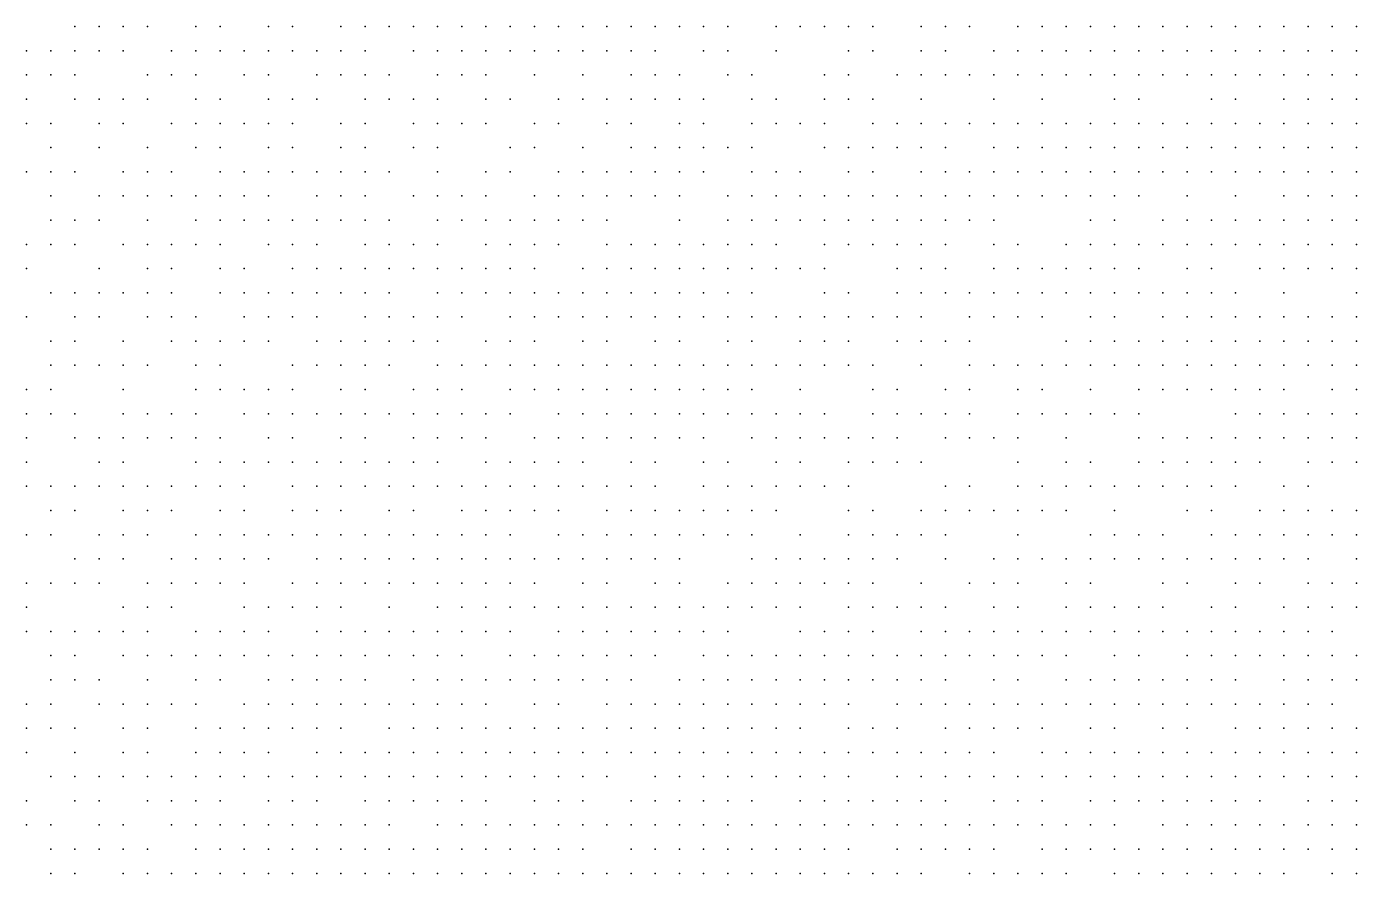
# Model space of a CAD drawing. Extents: x 429 to 793, y 817 to 1241.
# Drawn here: x 479.74 to 519.89, y 1055.32 to 1080.87 of the extents above; entities that cross this region are included whole.
import ezdxf

# ---------------------------------------------------------------- set-up
doc = ezdxf.new("R2010")
doc.units = 0

msp = doc.modelspace()

# ---------------------------------------------------------------- linework, layer by layer
for p in [(481.2, 1080.87, 170.36), (481.93, 1080.87, 171.103), (482.66, 1080.87, 171.812), (483.39, 1080.87, 172.52), (484.85, 1080.87, 173.733), (485.58, 1080.87, 174.34), (487.04, 1080.87, 175.588), (487.77, 1080.87, 176.095), (489.23, 1080.87, 177.227), (489.96, 1080.87, 177.57), (490.69, 1080.87, 178.22), (491.42, 1080.87, 178.66), (492.15, 1080.87, 179.54), (492.88, 1080.87, 179.98), (493.61, 1080.87, 180.42), (494.34, 1080.87, 180.853), (495.07, 1080.87, 181.43), (495.8, 1080.87, 182.153), (496.53, 1080.87, 182.757), (497.26, 1080.87, 183.19), (497.99, 1080.87, 183.613), (498.72, 1080.87, 183.98), (499.45, 1080.87, 184.69), (500.18, 1080.87, 185.303), (500.91, 1080.87, 185.73), (502.37, 1080.87, 187), (503.1, 1080.87, 187.635), (503.83, 1080.87, 188.28), (504.56, 1080.87, 188.9), (505.29, 1080.87, 189.515), (506.75, 1080.87, 190.13), (507.48, 1080.87, 191.227), (508.21, 1080.87, 191.573), (509.67, 1080.87, 192.88), (510.4, 1080.87, 193.31), (511.13, 1080.87, 194.137), (511.86, 1080.87, 194.605), (512.59, 1080.87, 195.265), (513.32, 1080.87, 195.92), (514.05, 1080.87, 196.783), (514.78, 1080.87, 197.713), (515.51, 1080.87, 197.99), (516.24, 1080.87, 199.152), (516.97, 1080.87, 199.58), (517.7, 1080.87, 200.547), (518.43, 1080.87, 201.133), (519.16, 1080.87, 202.235), (519.89, 1080.87, 202.885), (479.74, 1080.14, 168.403), (480.47, 1080.14, 169.463), (481.2, 1080.14, 170.11), (481.93, 1080.14, 170.77), (482.66, 1080.14, 171.597), (484.12, 1080.14, 172.652), (484.85, 1080.14, 173.528), (485.58, 1080.14, 174.155), (486.31, 1080.14, 174.73), (487.04, 1080.14, 175.353), (487.77, 1080.14, 176.148), (488.5, 1080.14, 176.36), (489.23, 1080.14, 177.36), (489.96, 1080.14, 177.807), (491.42, 1080.14, 178.9), (492.15, 1080.14, 179.41), (492.88, 1080.14, 179.72), (493.61, 1080.14, 180.647), (494.34, 1080.14, 181.098), (495.07, 1080.14, 181.545), (495.8, 1080.14, 182.05), (496.53, 1080.14, 182.587), (497.26, 1080.14, 183.26), (497.99, 1080.14, 183.867), (498.72, 1080.14, 184.29), (500.18, 1080.14, 185.57), (500.91, 1080.14, 185.997), (502.37, 1080.14, 187.28), (504.56, 1080.14, 188.76), (505.29, 1080.14, 189.38), (506.75, 1080.14, 190.63), (507.48, 1080.14, 191.06), (508.94, 1080.14, 192.35), (509.67, 1080.14, 192.78), (510.4, 1080.14, 193.21), (511.13, 1080.14, 193.855), (511.86, 1080.14, 194.883), (512.59, 1080.14, 195.155), (513.32, 1080.14, 195.81), (514.05, 1080.14, 196.485), (514.78, 1080.14, 197.16), (515.51, 1080.14, 197.845), (516.24, 1080.14, 199.007), (516.97, 1080.14, 199.483), (517.7, 1080.14, 200.44), (518.43, 1080.14, 201.4), (519.16, 1080.14, 202.075), (519.89, 1080.14, 202.75), (479.74, 1079.41, 168.815), (480.47, 1079.41, 169.227), (481.2, 1079.41, 170.488), (483.39, 1079.41, 172.09), (484.12, 1079.41, 172.717), (484.85, 1079.41, 173.343), (486.31, 1079.41, 174.668), (487.04, 1079.41, 175.685), (488.5, 1079.41, 176.687), (489.23, 1079.41, 177.19), (489.96, 1079.41, 177.703), (490.69, 1079.41, 178.253), (492.15, 1079.41, 179.587), (492.88, 1079.41, 180.03), (493.61, 1079.41, 180.477), (495.07, 1079.41, 181.37), (496.53, 1079.41, 182.38), (497.99, 1079.41, 183.715), (498.72, 1079.41, 184.145), (499.45, 1079.41, 184.957), (500.91, 1079.41, 186.07), (501.64, 1079.41, 186.72), (503.83, 1079.41, 188.02), (504.56, 1079.41, 188.887), (506.02, 1079.41, 190.172), (506.75, 1079.41, 190.505), (507.48, 1079.41, 191.372), (508.21, 1079.41, 191.815), (508.94, 1079.41, 192.29), (509.67, 1079.41, 193.12), (510.4, 1079.41, 193.765), (511.13, 1079.41, 194.405), (511.86, 1079.41, 195.04), (512.59, 1079.41, 195.695), (513.32, 1079.41, 196.37), (514.05, 1079.41, 197.035), (514.78, 1079.41, 197.523), (515.51, 1079.41, 198.39), (516.24, 1079.41, 199.105), (516.97, 1079.41, 199.81), (517.7, 1079.41, 200.333), (518.43, 1079.41, 200.867), (519.16, 1079.41, 201.797), (519.89, 1079.41, 202.193), (479.74, 1078.68, 168.565), (481.2, 1078.68, 170.317), (481.93, 1078.68, 170.655), (482.66, 1078.68, 171.88), (483.39, 1078.68, 172.603), (484.85, 1078.68, 173.8), (485.58, 1078.68, 174.483), (487.04, 1078.68, 175.51), (487.77, 1078.68, 176.013), (488.5, 1078.68, 176.517), (489.96, 1078.68, 177.647), (490.69, 1078.68, 178.545), (491.42, 1078.68, 178.8), (492.15, 1078.68, 179.438), (493.61, 1078.68, 180.39), (494.34, 1078.68, 181.24), (495.8, 1078.68, 182.263), (496.53, 1078.68, 182.71), (497.26, 1078.68, 183.14), (497.99, 1078.68, 184), (498.72, 1078.68, 184.43), (499.45, 1078.68, 184.86), (500.18, 1078.68, 185.29), (501.64, 1078.68, 186.59), (502.37, 1078.68, 187.027), (503.83, 1078.68, 188.52), (504.56, 1078.68, 189.14), (505.29, 1078.68, 189.76), (506.75, 1078.68, 190.765), (508.94, 1078.68, 192.66), (510.4, 1078.68, 193.397), (512.59, 1078.68, 195.22), (513.32, 1078.68, 195.975), (515.51, 1078.68, 197.887), (516.24, 1078.68, 198.678), (517.7, 1078.68, 200.283), (518.43, 1078.68, 201.24), (519.16, 1078.68, 201.637), (519.89, 1078.68, 202.61), (479.74, 1077.95, 168.872), (480.47, 1077.95, 169.42), (481.93, 1077.95, 171.06), (482.66, 1077.95, 171.67), (484.12, 1077.95, 173.117), (484.85, 1077.95, 173.63), (485.58, 1077.95, 174.57), (486.31, 1077.95, 174.827), (487.04, 1077.95, 175.34), (487.77, 1077.95, 175.903), (489.23, 1077.95, 177.477), (489.96, 1077.95, 177.933), (491.42, 1077.95, 178.847), (492.15, 1077.95, 179.76), (492.88, 1077.95, 180.21), (493.61, 1077.95, 180.75), (495.07, 1077.95, 181.51), (495.8, 1077.95, 182.133), (497.26, 1077.95, 183.417), (497.99, 1077.95, 183.885), (499.45, 1077.95, 185.195), (500.18, 1077.95, 185.663), (501.64, 1077.95, 186.872), (502.37, 1077.95, 187.373), (503.1, 1077.95, 187.81), (503.83, 1077.95, 188.267), (505.29, 1077.95, 189.53), (506.02, 1077.95, 189.92), (506.75, 1077.95, 190.823), (507.48, 1077.95, 191.267), (508.21, 1077.95, 192.15), (508.94, 1077.95, 192.59), (509.67, 1077.95, 193.407), (510.4, 1077.95, 193.883), (511.13, 1077.95, 194.31), (511.86, 1077.95, 195.107), (512.59, 1077.95, 195.58), (513.32, 1077.95, 196.437), (514.05, 1077.95, 196.91), (514.78, 1077.95, 197.357), (515.51, 1077.95, 198.25), (516.24, 1077.95, 198.72), (516.97, 1077.95, 199.66), (517.7, 1077.95, 200.133), (518.43, 1077.95, 201.08), (519.16, 1077.95, 201.543), (519.89, 1077.95, 202.47), (480.47, 1077.22, 169.887), (481.93, 1077.22, 170.855), (483.39, 1077.22, 172.778), (484.85, 1077.22, 174.04), (485.58, 1077.22, 174.657), (487.04, 1077.22, 175.677), (487.77, 1077.22, 176.297), (489.23, 1077.22, 177.54), (489.96, 1077.22, 177.777), (491.42, 1077.22, 178.763), (492.15, 1077.22, 179.635), (494.34, 1077.22, 181.48), (495.07, 1077.22, 182.003), (496.53, 1077.22, 182.89), (497.99, 1077.22, 184.213), (498.72, 1077.22, 184.657), (499.45, 1077.22, 185.1), (500.18, 1077.22, 185.537), (500.91, 1077.22, 186.41), (501.64, 1077.22, 186.847), (503.83, 1077.22, 188.633), (504.56, 1077.22, 189.07), (505.29, 1077.22, 189.903), (506.02, 1077.22, 190.33), (506.75, 1077.22, 190.763), (507.48, 1077.22, 191.645), (508.94, 1077.22, 192.522), (509.67, 1077.22, 193.382), (510.4, 1077.22, 193.783), (511.13, 1077.22, 194.633), (511.86, 1077.22, 195.083), (512.59, 1077.22, 195.51), (513.32, 1077.22, 196.347), (514.05, 1077.22, 196.82), (514.78, 1077.22, 197.707), (515.51, 1077.22, 198.14), (516.24, 1077.22, 198.62), (516.97, 1077.22, 199.51), (517.7, 1077.22, 200.22), (518.43, 1077.22, 200.89), (519.16, 1077.22, 201.403), (519.89, 1077.22, 202.26), (479.74, 1076.49, 168.99), (480.47, 1076.49, 169.61), (481.2, 1076.49, 170.573), (482.66, 1076.49, 171.927), (483.39, 1076.49, 172.593), (484.12, 1076.49, 173.445), (485.58, 1076.49, 174.45), (486.31, 1076.49, 175.015), (487.04, 1076.49, 175.775), (487.77, 1076.49, 176.037), (488.5, 1076.49, 177.09), (489.23, 1076.49, 177.637), (489.96, 1076.49, 178.11), (490.69, 1076.49, 178.577), (492.15, 1076.49, 179.963), (493.61, 1076.49, 180.99), (494.34, 1076.49, 181.44), (495.8, 1076.49, 182.335), (496.53, 1076.49, 183.222), (497.26, 1076.49, 183.675), (497.99, 1076.49, 184.16), (498.72, 1076.49, 184.63), (499.45, 1076.49, 185.387), (500.18, 1076.49, 185.893), (501.64, 1076.49, 186.797), (502.37, 1076.49, 187.283), (503.1, 1076.49, 188.147), (504.56, 1076.49, 189.427), (505.29, 1076.49, 189.853), (506.75, 1076.49, 191.147), (507.48, 1076.49, 191.58), (508.21, 1076.49, 192.423), (508.94, 1076.49, 192.88), (509.67, 1076.49, 193.307), (510.4, 1076.49, 193.733), (511.13, 1076.49, 194.587), (511.86, 1076.49, 195.013), (512.59, 1076.49, 195.87), (513.32, 1076.49, 196.3), (514.05, 1076.49, 196.73), (514.78, 1076.49, 197.597), (515.51, 1076.49, 198.03), (516.24, 1076.49, 198.917), (516.97, 1076.49, 199.36), (517.7, 1076.49, 199.807), (518.43, 1076.49, 200.7), (519.16, 1076.49, 201.15), (519.89, 1076.49, 202.05), (480.47, 1075.76, 170.02), (481.93, 1075.76, 171.065), (482.66, 1075.76, 172.085), (483.39, 1075.76, 172.672), (484.12, 1075.76, 173.573), (484.85, 1075.76, 173.793), (485.58, 1075.76, 174.86), (486.31, 1075.76, 175.383), (487.04, 1075.76, 175.907), (488.5, 1075.76, 177.047), (489.23, 1075.76, 177.49), (489.96, 1075.76, 178), (491.42, 1075.76, 179.425), (492.15, 1075.76, 179.913), (492.88, 1075.76, 180.417), (493.61, 1075.76, 181.17), (495.07, 1075.76, 182.22), (495.8, 1075.76, 182.673), (496.53, 1075.76, 183.127), (497.26, 1075.76, 183.58), (497.99, 1075.76, 184.487), (498.72, 1075.76, 184.94), (499.45, 1075.76, 185.307), (500.91, 1075.76, 186.33), (501.64, 1075.76, 187.183), (502.37, 1075.76, 187.928), (503.1, 1075.76, 188.285), (503.83, 1075.76, 188.935), (504.56, 1075.76, 189.4), (505.29, 1075.76, 189.8), (506.02, 1075.76, 190.66), (506.75, 1075.76, 191.12), (507.48, 1075.76, 191.52), (508.21, 1075.76, 191.967), (508.94, 1075.76, 192.81), (509.67, 1075.76, 193.662), (510.4, 1075.76, 194.085), (511.13, 1075.76, 194.54), (511.86, 1075.76, 195.37), (512.59, 1075.76, 195.847), (513.32, 1075.76, 196.253), (514.78, 1075.76, 197.563), (516.24, 1075.76, 198.85), (517.7, 1075.76, 199.69), (518.43, 1075.76, 200.195), (519.16, 1075.76, 201.092), (519.89, 1075.76, 201.483), (480.47, 1075.03, 170.173), (481.2, 1075.03, 170.87), (481.93, 1075.03, 171.55), (483.39, 1075.03, 172.497), (484.85, 1075.03, 174.16), (485.58, 1075.03, 174.71), (486.31, 1075.03, 175.3), (487.04, 1075.03, 175.865), (487.77, 1075.03, 176.732), (488.5, 1075.03, 176.917), (489.23, 1075.03, 177.89), (489.96, 1075.03, 178.373), (490.69, 1075.03, 178.857), (492.15, 1075.03, 179.885), (492.88, 1075.03, 180.317), (493.61, 1075.03, 181.095), (494.34, 1075.03, 181.702), (495.07, 1075.03, 182.165), (495.8, 1075.03, 182.64), (496.53, 1075.03, 183.53), (497.26, 1075.03, 183.895), (499.45, 1075.03, 185.377), (500.91, 1075.03, 186.69), (501.64, 1075.03, 187.13), (502.37, 1075.03, 187.57), (503.1, 1075.03, 188.437), (503.83, 1075.03, 188.87), (504.56, 1075.03, 189.313), (505.29, 1075.03, 190.2), (506.02, 1075.03, 190.62), (506.75, 1075.03, 191.04), (507.48, 1075.03, 191.887), (508.21, 1075.03, 192.353), (508.94, 1075.03, 193.095), (511.86, 1075.03, 194.92), (512.59, 1075.03, 195.777), (514.05, 1075.03, 197.068), (514.78, 1075.03, 197.463), (515.51, 1075.03, 197.93), (516.24, 1075.03, 198.805), (516.97, 1075.03, 199.225), (517.7, 1075.03, 199.645), (518.43, 1075.03, 200.525), (519.16, 1075.03, 200.917), (519.89, 1075.03, 201.845), (479.74, 1074.3, 169.288), (480.47, 1074.3, 169.65), (481.2, 1074.3, 170.695), (482.66, 1074.3, 172.23), (483.39, 1074.3, 172.91), (484.12, 1074.3, 173.46), (484.85, 1074.3, 174.01), (485.58, 1074.3, 175.1), (487.04, 1074.3, 175.74), (487.77, 1074.3, 176.607), (488.5, 1074.3, 177.287), (489.96, 1074.3, 178.323), (490.69, 1074.3, 178.832), (491.42, 1074.3, 179.648), (492.15, 1074.3, 180.26), (493.61, 1074.3, 181.183), (494.34, 1074.3, 181.647), (495.07, 1074.3, 182.567), (495.8, 1074.3, 183.06), (497.26, 1074.3, 183.845), (497.99, 1074.3, 184.44), (498.72, 1074.3, 184.9), (499.45, 1074.3, 185.753), (500.18, 1074.3, 186.512), (500.91, 1074.3, 186.865), (501.64, 1074.3, 187.53), (502.37, 1074.3, 187.983), (503.83, 1074.3, 189.188), (504.56, 1074.3, 189.725), (505.29, 1074.3, 190.165), (506.02, 1074.3, 190.597), (506.75, 1074.3, 191.028), (507.48, 1074.3, 191.763), (508.94, 1074.3, 193.163), (509.67, 1074.3, 193.587), (511.13, 1074.3, 194.87), (511.86, 1074.3, 195.3), (512.59, 1074.3, 195.72), (513.32, 1074.3, 196.14), (514.05, 1074.3, 196.983), (514.78, 1074.3, 197.407), (515.51, 1074.3, 197.83), (516.24, 1074.3, 198.67), (516.97, 1074.3, 199.09), (517.7, 1074.3, 199.93), (518.43, 1074.3, 200.35), (519.16, 1074.3, 200.78), (519.89, 1074.3, 201.64), (479.74, 1073.57, 169.073), (481.93, 1073.57, 171.715), (483.39, 1073.57, 172.765), (484.12, 1073.57, 173.373), (485.58, 1073.57, 174.9), (486.31, 1073.57, 175.64), (487.77, 1073.57, 176.683), (488.5, 1073.57, 177.187), (489.23, 1073.57, 178.19), (489.96, 1073.57, 178.757), (490.69, 1073.57, 179.265), (491.42, 1073.57, 179.573), (492.15, 1073.57, 180.192), (492.88, 1073.57, 180.665), (493.61, 1073.57, 181.15), (494.34, 1073.57, 182.06), (495.07, 1073.57, 182.428), (496.53, 1073.57, 183.917), (497.26, 1073.57, 184.388), (497.99, 1073.57, 184.86), (498.72, 1073.57, 185.293), (499.45, 1073.57, 185.727), (500.18, 1073.57, 186.603), (500.91, 1073.57, 187.047), (501.64, 1073.57, 187.49), (502.37, 1073.57, 187.93), (503.1, 1073.57, 188.81), (503.83, 1073.57, 189.158), (506.02, 1073.57, 190.993), (506.75, 1073.57, 191.425), (507.48, 1073.57, 192.065), (508.94, 1073.57, 193.125), (509.67, 1073.57, 193.54), (510.4, 1073.57, 193.975), (511.13, 1073.57, 194.832), (511.86, 1073.57, 195.255), (512.59, 1073.57, 195.68), (513.32, 1073.57, 196.5), (514.78, 1073.57, 197.367), (515.51, 1073.57, 198.187), (516.97, 1073.57, 198.995), (517.7, 1073.57, 199.867), (518.43, 1073.57, 200.235), (519.16, 1073.57, 200.68), (519.89, 1073.57, 201.49), (480.47, 1072.84, 170.35), (481.2, 1072.84, 171.22), (481.93, 1072.84, 172.025), (482.66, 1072.84, 172.62), (483.39, 1072.84, 173.18), (484.12, 1072.84, 173.837), (485.58, 1072.84, 175.24), (486.31, 1072.84, 175.515), (487.04, 1072.84, 176.585), (487.77, 1072.84, 176.623), (488.5, 1072.84, 177.6), (489.23, 1072.84, 178.02), (489.96, 1072.84, 178.69), (490.69, 1072.84, 179.19), (492.15, 1072.84, 180.61), (492.88, 1072.84, 181.077), (493.61, 1072.84, 181.58), (494.34, 1072.84, 182.377), (495.07, 1072.84, 182.745), (495.8, 1072.84, 182.977), (496.53, 1072.84, 183.903), (497.26, 1072.84, 184.353), (497.99, 1072.84, 184.825), (498.72, 1072.84, 185.695), (499.45, 1072.84, 186.135), (500.18, 1072.84, 186.587), (500.91, 1072.84, 187.038), (501.64, 1072.84, 187.808), (503.83, 1072.84, 189.25), (504.56, 1072.84, 189.69), (506.02, 1072.84, 190.97), (506.75, 1072.84, 191.39), (507.48, 1072.84, 192.23), (508.21, 1072.84, 192.65), (508.94, 1072.84, 193.08), (509.67, 1072.84, 193.94), (510.4, 1072.84, 194.363), (511.13, 1072.84, 194.787), (511.86, 1072.84, 195.21), (512.59, 1072.84, 196.03), (513.32, 1072.84, 196.44), (514.05, 1072.84, 196.903), (514.78, 1072.84, 197.267), (515.51, 1072.84, 198.087), (516.24, 1072.84, 198.543), (517.7, 1072.84, 199.383), (519.89, 1072.84, 201.01), (479.74, 1072.11, 169.62), (481.2, 1072.11, 170.89), (481.93, 1072.11, 171.43), (483.39, 1072.11, 173.32), (484.12, 1072.11, 173.603), (484.85, 1072.11, 174.773), (486.31, 1072.11, 175.95), (487.04, 1072.11, 176.47), (487.77, 1072.11, 177.067), (488.5, 1072.11, 177.93), (489.96, 1072.11, 179.12), (490.69, 1072.11, 179.63), (491.42, 1072.11, 180.07), (492.15, 1072.11, 180.56), (492.88, 1072.11, 181.503), (494.34, 1072.11, 182.473), (495.07, 1072.11, 182.937), (495.8, 1072.11, 183.74), (496.53, 1072.11, 183.863), (497.26, 1072.11, 184.79), (497.99, 1072.11, 185.23), (498.72, 1072.11, 185.67), (499.45, 1072.11, 186.11), (500.18, 1072.11, 186.553), (500.91, 1072.11, 187.013), (501.64, 1072.11, 187.783), (502.37, 1072.11, 188.345), (503.1, 1072.11, 188.785), (503.83, 1072.11, 189.657), (504.56, 1072.11, 190.105), (505.29, 1072.11, 190.735), (506.02, 1072.11, 190.945), (506.75, 1072.11, 191.787), (508.21, 1072.11, 192.615), (508.94, 1072.11, 193.477), (509.67, 1072.11, 193.91), (510.4, 1072.11, 194.34), (511.86, 1072.11, 195.175), (512.59, 1072.11, 196.007), (514.05, 1072.11, 196.807), (514.78, 1072.11, 197.243), (515.51, 1072.11, 198.063), (516.24, 1072.11, 198.493), (516.97, 1072.11, 198.9), (517.7, 1072.11, 199.713), (518.43, 1072.11, 200.12), (519.16, 1072.11, 200.527), (519.89, 1072.11, 201.34), (480.47, 1071.38, 170.72), (481.2, 1071.38, 171.26), (482.66, 1071.38, 172.907), (484.12, 1071.38, 174.17), (484.85, 1071.38, 174.73), (485.58, 1071.38, 175.247), (486.31, 1071.38, 175.835), (487.04, 1071.38, 176.883), (488.5, 1071.38, 178.023), (489.23, 1071.38, 178.537), (489.96, 1071.38, 179.05), (490.69, 1071.38, 179.537), (491.42, 1071.38, 180.51), (492.15, 1071.38, 180.885), (493.61, 1071.38, 181.99), (494.34, 1071.38, 182.457), (495.07, 1071.38, 182.917), (496.53, 1071.38, 184.313), (497.26, 1071.38, 184.78), (498.72, 1071.38, 185.67), (499.45, 1071.38, 186.443), (500.91, 1071.38, 187.44), (501.64, 1071.38, 187.88), (503.1, 1071.38, 189.2), (503.83, 1071.38, 189.64), (504.56, 1071.38, 190.08), (506.02, 1071.38, 191.34), (506.75, 1071.38, 191.753), (507.48, 1071.38, 192.183), (508.21, 1071.38, 192.92), (511.13, 1071.38, 194.74), (511.86, 1071.38, 195.573), (512.59, 1071.38, 195.992), (513.32, 1071.38, 196.395), (514.05, 1071.38, 196.792), (514.78, 1071.38, 197.61), (515.51, 1071.38, 197.993), (516.24, 1071.38, 198.42), (516.97, 1071.38, 198.82), (517.7, 1071.38, 199.587), (518.43, 1071.38, 200.025), (519.16, 1071.38, 200.4), (519.89, 1071.38, 201.205), (480.47, 1070.65, 170.42), (481.2, 1070.65, 171.61), (481.93, 1070.65, 172.16), (482.66, 1070.65, 172.813), (483.39, 1070.65, 173.473), (484.85, 1070.65, 175.16), (485.58, 1070.65, 175.72), (487.77, 1070.65, 177.42), (488.5, 1070.65, 177.953), (489.23, 1070.65, 178.457), (489.96, 1070.65, 179.385), (490.69, 1070.65, 179.97), (492.15, 1070.65, 180.997), (492.88, 1070.65, 181.483), (493.61, 1070.65, 182.307), (494.34, 1070.65, 182.903), (495.07, 1070.65, 183.37), (495.8, 1070.65, 183.837), (496.53, 1070.65, 184.303), (497.26, 1070.65, 184.77), (497.99, 1070.65, 185.67), (498.72, 1070.65, 186.11), (499.45, 1070.65, 186.443), (500.18, 1070.65, 187), (500.91, 1070.65, 187.45), (501.64, 1070.65, 188.327), (502.37, 1070.65, 188.765), (503.1, 1070.65, 189.425), (503.83, 1070.65, 189.643), (504.56, 1070.65, 190.5), (505.29, 1070.65, 190.92), (506.75, 1070.65, 191.65), (508.21, 1070.65, 193.013), (508.94, 1070.65, 193.447), (509.67, 1070.65, 194.193), (510.4, 1070.65, 194.3), (511.13, 1070.65, 195.14), (511.86, 1070.65, 195.543), (512.59, 1070.65, 195.947), (513.32, 1070.65, 196.35), (514.05, 1070.65, 197.143), (514.78, 1070.65, 197.54), (515.51, 1070.65, 197.94), (516.24, 1070.65, 198.34), (516.97, 1070.65, 199.137), (517.7, 1070.65, 199.533), (518.43, 1070.65, 199.93), (519.16, 1070.65, 200.31), (519.89, 1070.65, 201.07), (479.74, 1069.92, 169.78), (480.47, 1069.92, 170.88), (482.66, 1069.92, 173.287), (484.85, 1069.92, 175.03), (485.58, 1069.92, 175.61), (486.31, 1069.92, 176.203), (487.04, 1069.92, 176.793), (487.77, 1069.92, 177.863), (489.23, 1069.92, 178.93), (489.96, 1069.92, 179.43), (491.42, 1069.92, 180.47), (492.15, 1069.92, 181.45), (492.88, 1069.92, 181.945), (494.34, 1069.92, 182.883), (495.07, 1069.92, 183.36), (495.8, 1069.92, 183.84), (496.53, 1069.92, 184.305), (497.26, 1069.92, 185.217), (497.99, 1069.92, 185.663), (498.72, 1069.92, 186.11), (499.45, 1069.92, 187.017), (500.18, 1069.92, 187.46), (500.91, 1069.92, 187.897), (501.64, 1069.92, 188.333), (503.1, 1069.92, 189.643), (505.29, 1069.92, 190.92), (506.02, 1069.92, 191.65), (507.48, 1069.92, 192.585), (508.21, 1069.92, 193.012), (509.67, 1069.92, 193.875), (510.4, 1069.92, 194.717), (511.86, 1069.92, 195.537), (513.32, 1069.92, 196.643), (514.05, 1069.92, 197.133), (514.78, 1069.92, 197.53), (515.51, 1069.92, 197.92), (516.24, 1069.92, 198.71), (516.97, 1069.92, 199.127), (517.7, 1069.92, 199.513), (519.16, 1069.92, 200.27), (519.89, 1069.92, 200.67), (479.74, 1069.19, 170.24), (480.47, 1069.19, 170.7), (481.2, 1069.19, 171.34), (482.66, 1069.19, 173.167), (483.39, 1069.19, 173.76), (484.12, 1069.19, 174.34), (484.85, 1069.19, 174.92), (486.31, 1069.19, 176.687), (487.04, 1069.19, 177.25), (487.77, 1069.19, 178.05), (488.5, 1069.19, 178.323), (489.23, 1069.19, 178.87), (489.96, 1069.19, 179.918), (490.69, 1069.19, 180.43), (491.42, 1069.19, 180.927), (492.15, 1069.19, 181.423), (492.88, 1069.19, 181.92), (493.61, 1069.19, 182.873), (494.34, 1069.19, 183.35), (495.8, 1069.19, 184.31), (496.53, 1069.19, 184.775), (497.26, 1069.19, 185.445), (497.99, 1069.19, 185.672), (498.72, 1069.19, 186.578), (499.45, 1069.19, 186.573), (500.18, 1069.19, 187.48), (500.91, 1069.19, 188.135), (501.64, 1069.19, 188.352), (502.37, 1069.19, 189.213), (503.1, 1069.19, 189.647), (503.83, 1069.19, 190.08), (505.29, 1069.19, 190.92), (506.02, 1069.19, 191.757), (506.75, 1069.19, 192.18), (507.48, 1069.19, 192.59), (508.21, 1069.19, 193.017), (509.67, 1069.19, 194.293), (510.4, 1069.19, 194.717), (511.13, 1069.19, 195.14), (511.86, 1069.19, 195.537), (512.59, 1069.19, 196.33), (513.32, 1069.19, 196.632), (516.24, 1069.19, 198.3), (516.97, 1069.19, 199.097), (517.7, 1069.19, 199.498), (518.43, 1069.19, 199.885), (519.16, 1069.19, 200.255), (519.89, 1069.19, 201.01), (479.74, 1068.46, 169.947), (481.2, 1068.46, 172.155), (481.93, 1068.46, 172.69), (482.66, 1068.46, 173.615), (483.39, 1068.46, 174.273), (484.12, 1068.46, 174.887), (484.85, 1068.46, 175.5), (485.58, 1068.46, 176.057), (487.04, 1068.46, 177.17), (487.77, 1068.46, 178.263), (489.23, 1068.46, 179.387), (489.96, 1068.46, 179.883), (491.42, 1068.46, 181.14), (492.15, 1068.46, 181.895), (492.88, 1068.46, 182.393), (493.61, 1068.46, 182.872), (495.07, 1068.46, 183.827), (495.8, 1068.46, 184.303), (496.53, 1068.46, 185.233), (497.26, 1068.46, 185.697), (497.99, 1068.46, 186.14), (498.72, 1068.46, 186.593), (499.45, 1068.46, 187.047), (500.18, 1068.46, 187.818), (501.64, 1068.46, 188.785), (502.37, 1068.46, 189.218), (503.1, 1068.46, 189.657), (503.83, 1068.46, 190.41), (504.56, 1068.46, 190.93), (505.29, 1068.46, 191.35), (506.02, 1068.46, 191.773), (507.48, 1068.46, 192.92), (508.21, 1068.46, 193.46), (508.94, 1068.46, 193.88), (509.67, 1068.46, 194.297), (511.13, 1068.46, 195.44), (513.32, 1068.46, 196.727), (514.05, 1068.46, 197.123), (514.78, 1068.46, 197.805), (515.51, 1068.46, 198.293), (516.24, 1068.46, 198.68), (516.97, 1068.46, 199.067), (517.7, 1068.46, 199.453), (518.43, 1068.46, 199.84), (519.16, 1068.46, 200.58), (519.89, 1068.46, 200.95), (479.74, 1067.73, 170.505), (481.93, 1067.73, 172.853), (482.66, 1067.73, 173.47), (484.85, 1067.73, 175.4), (485.58, 1067.73, 176.522), (486.31, 1067.73, 177.095), (487.04, 1067.73, 177.683), (487.77, 1067.73, 178.247), (488.5, 1067.73, 179.173), (489.23, 1067.73, 179.327), (489.96, 1067.73, 180.36), (490.69, 1067.73, 180.863), (491.42, 1067.73, 181.367), (492.15, 1067.73, 181.87), (493.61, 1067.73, 182.867), (494.34, 1067.73, 183.7), (495.07, 1067.73, 184.303), (495.8, 1067.73, 184.79), (496.53, 1067.73, 185.257), (497.99, 1067.73, 186.17), (498.72, 1067.73, 186.495), (500.18, 1067.73, 187.963), (500.91, 1067.73, 188.382), (502.37, 1067.73, 189.233), (503.1, 1067.73, 190.1), (504.56, 1067.73, 190.94), (505.29, 1067.73, 191.36), (506.02, 1067.73, 191.783), (506.75, 1067.73, 192.63), (509.67, 1067.73, 194.3), (511.13, 1067.73, 195.445), (511.86, 1067.73, 195.937), (513.32, 1067.73, 196.72), (514.05, 1067.73, 197.11), (514.78, 1067.73, 197.51), (515.51, 1067.73, 198.282), (516.24, 1067.73, 198.665), (516.97, 1067.73, 199.053), (518.43, 1067.73, 199.82), (519.16, 1067.73, 200.567), (519.89, 1067.73, 200.91), (479.74, 1067, 170.315), (480.47, 1067, 171.455), (481.2, 1067, 172.147), (481.93, 1067, 172.808), (482.66, 1067, 173.86), (483.39, 1067, 174.08), (484.12, 1067, 175.3), (484.85, 1067, 175.873), (485.58, 1067, 176.447), (486.31, 1067, 177.02), (487.77, 1067, 178.197), (488.5, 1067, 178.76), (489.23, 1067, 179.798), (489.96, 1067, 180.325), (490.69, 1067, 180.853), (491.42, 1067, 181.362), (492.15, 1067, 182.23), (492.88, 1067, 182.85), (493.61, 1067, 183.34), (494.34, 1067, 183.827), (495.07, 1067, 184.313), (495.8, 1067, 184.8), (496.53, 1067, 185.733), (497.26, 1067, 185.727), (497.99, 1067, 186.525), (498.72, 1067, 187.082), (500.18, 1067, 187.978), (500.91, 1067, 188.427), (501.64, 1067, 188.845), (502.37, 1067, 189.713), (503.1, 1067, 190.15), (503.83, 1067, 190.577), (504.56, 1067, 190.96), (507.48, 1067, 193.083), (508.21, 1067, 193.487), (509.67, 1067, 194.31), (510.4, 1067, 195.15), (511.13, 1067, 195.543), (511.86, 1067, 195.952), (512.59, 1067, 196.33), (513.32, 1067, 196.72), (514.05, 1067, 197.5), (514.78, 1067, 197.883), (515.51, 1067, 198.267), (516.24, 1067, 198.65), (517.7, 1067, 199.427), (518.43, 1067, 200.183), (480.47, 1066.27, 171.29), (481.2, 1066.27, 171.927), (482.66, 1066.27, 173.725), (483.39, 1066.27, 174.562), (484.12, 1066.27, 175.185), (485.58, 1066.27, 176.418), (486.31, 1066.27, 177.4), (487.77, 1066.27, 178.71), (488.5, 1066.27, 179.237), (489.23, 1066.27, 180.29), (490.69, 1066.27, 181.347), (491.42, 1066.27, 181.855), (492.88, 1066.27, 182.842), (493.61, 1066.27, 183.345), (494.34, 1066.27, 183.845), (495.07, 1066.27, 184.825), (495.8, 1066.27, 185.163), (497.26, 1066.27, 186.2), (497.99, 1066.27, 186.663), (498.72, 1066.27, 187.143), (499.45, 1066.27, 187.59), (500.18, 1066.27, 188.457), (500.91, 1066.27, 188.89), (501.64, 1066.27, 189.327), (502.37, 1066.27, 189.763), (504.56, 1066.27, 191.02), (505.29, 1066.27, 191.768), (506.75, 1066.27, 192.685), (507.48, 1066.27, 193.102), (508.21, 1066.27, 193.537), (508.94, 1066.27, 193.94), (509.67, 1066.27, 194.78), (510.4, 1066.27, 195.2), (511.13, 1066.27, 195.59), (512.59, 1066.27, 196.645), (514.78, 1066.27, 197.917), (515.51, 1066.27, 198.283), (516.97, 1066.27, 199.033), (517.7, 1066.27, 199.45), (518.43, 1066.27, 200.157), (519.16, 1066.27, 200.513), (519.89, 1066.27, 200.87), (479.74, 1065.54, 171.125), (480.47, 1065.54, 171.685), (481.93, 1065.54, 173.2), (482.66, 1065.54, 173.823), (483.39, 1065.54, 175.07), (484.85, 1065.54, 176.333), (485.58, 1065.54, 176.935), (486.31, 1065.54, 177.78), (487.04, 1065.54, 178.07), (487.77, 1065.54, 179.19), (488.5, 1065.54, 179.21), (489.23, 1065.54, 179.75), (489.96, 1065.54, 180.807), (490.69, 1065.54, 181.323), (491.42, 1065.54, 181.84), (492.15, 1065.54, 182.343), (492.88, 1065.54, 183.35), (493.61, 1065.54, 183.85), (494.34, 1065.54, 184.347), (495.8, 1065.54, 185.525), (496.53, 1065.54, 185.763), (497.26, 1065.54, 186.24), (497.99, 1065.54, 186.71), (498.72, 1065.54, 187.64), (499.45, 1065.54, 188.29), (500.18, 1065.54, 188.508), (500.91, 1065.54, 188.945), (501.64, 1065.54, 189.363), (503.1, 1065.54, 190.627), (504.56, 1065.54, 191.48), (505.29, 1065.54, 191.9), (506.02, 1065.54, 192.342), (506.75, 1065.54, 193.157), (507.48, 1065.54, 193.573), (509.67, 1065.54, 194.83), (511.86, 1065.54, 195.997), (512.59, 1065.54, 196.69), (513.32, 1065.54, 197.155), (514.05, 1065.54, 197.545), (515.51, 1065.54, 198.333), (516.24, 1065.54, 198.7), (516.97, 1065.54, 199.48), (517.7, 1065.54, 199.86), (518.43, 1065.54, 200.177), (519.16, 1065.54, 200.533), (519.89, 1065.54, 200.89), (481.2, 1064.81, 172.405), (481.93, 1064.81, 173.695), (482.66, 1064.81, 174.407), (484.12, 1064.81, 175.663), (484.85, 1064.81, 176.257), (485.58, 1064.81, 176.85), (486.31, 1064.81, 178.01), (487.04, 1064.81, 178.59), (488.5, 1064.81, 179.71), (489.23, 1064.81, 180.617), (489.96, 1064.81, 181.025), (490.69, 1064.81, 181.83), (491.42, 1064.81, 182.35), (492.15, 1064.81, 182.85), (492.88, 1064.81, 183.36), (493.61, 1064.81, 183.73), (494.34, 1064.81, 184.35), (495.07, 1064.81, 184.85), (495.8, 1064.81, 185.818), (496.53, 1064.81, 186.28), (497.26, 1064.81, 186.75), (497.99, 1064.81, 187.22), (498.72, 1064.81, 187.69), (499.45, 1064.81, 187.99), (501.64, 1064.81, 189.837), (502.37, 1064.81, 190.255), (503.1, 1064.81, 190.895), (503.83, 1064.81, 191.11), (504.56, 1064.81, 191.54), (505.29, 1064.81, 191.963), (506.02, 1064.81, 192.805), (507.48, 1064.81, 193.638), (508.94, 1064.81, 194.447), (509.67, 1064.81, 194.848), (510.4, 1064.81, 195.57), (511.13, 1064.81, 196.03), (511.86, 1064.81, 196.42), (512.59, 1064.81, 196.81), (513.32, 1064.81, 197.218), (514.05, 1064.81, 197.59), (514.78, 1064.81, 197.977), (515.51, 1064.81, 198.363), (516.24, 1064.81, 199.13), (516.97, 1064.81, 199.51), (517.7, 1064.81, 199.89), (518.43, 1064.81, 200.237), (519.89, 1064.81, 200.91), (479.74, 1064.08, 170.96), (480.47, 1064.08, 172.26), (481.2, 1064.08, 172.91), (481.93, 1064.08, 173.55), (483.39, 1064.08, 175.335), (484.12, 1064.08, 175.84), (484.85, 1064.08, 176.755), (485.58, 1064.08, 177.387), (486.31, 1064.08, 177.988), (487.77, 1064.08, 179.13), (488.5, 1064.08, 179.67), (489.23, 1064.08, 180.747), (489.96, 1064.08, 181.283), (490.69, 1064.08, 181.82), (491.42, 1064.08, 182.337), (492.15, 1064.08, 182.86), (492.88, 1064.08, 183.74), (493.61, 1064.08, 184.367), (494.34, 1064.08, 184.88), (495.07, 1064.08, 185.367), (496.53, 1064.08, 186.325), (497.26, 1064.08, 186.655), (498.72, 1064.08, 188.177), (499.45, 1064.08, 188.588), (500.91, 1064.08, 189.437), (501.64, 1064.08, 189.873), (502.37, 1064.08, 190.31), (503.1, 1064.08, 190.74), (503.83, 1064.08, 191.6), (504.56, 1064.08, 192.023), (505.29, 1064.08, 192.407), (506.75, 1064.08, 193.15), (508.21, 1064.08, 194.055), (508.94, 1064.08, 194.903), (509.67, 1064.08, 195.305), (511.13, 1064.08, 196.085), (511.86, 1064.08, 196.475), (514.05, 1064.08, 197.908), (514.78, 1064.08, 198.418), (516.24, 1064.08, 199.065), (516.97, 1064.08, 199.635), (518.43, 1064.08, 200.257), (519.16, 1064.08, 200.623), (519.89, 1064.08, 201.207), (479.74, 1063.35, 171.51), (482.66, 1063.35, 174.83), (483.39, 1063.35, 175.44), (484.12, 1063.35, 176.05), (486.31, 1063.35, 177.923), (487.04, 1063.35, 178.898), (487.77, 1063.35, 179.615), (488.5, 1063.35, 180.175), (489.23, 1063.35, 180.74), (490.69, 1063.35, 182.202), (492.15, 1063.35, 183.37), (492.88, 1063.35, 183.883), (493.61, 1063.35, 184.408), (494.34, 1063.35, 184.91), (495.07, 1063.35, 185.883), (495.8, 1063.35, 185.863), (496.53, 1063.35, 186.7), (497.26, 1063.35, 187.27), (497.99, 1063.35, 187.75), (498.72, 1063.35, 188.197), (499.45, 1063.35, 188.663), (500.18, 1063.35, 189.075), (500.91, 1063.35, 189.73), (501.64, 1063.35, 190.39), (502.37, 1063.35, 190.827), (503.1, 1063.35, 191.2), (504.56, 1063.35, 191.962), (505.29, 1063.35, 192.447), (506.02, 1063.35, 192.87), (506.75, 1063.35, 193.287), (507.48, 1063.35, 194.12), (508.94, 1063.35, 194.947), (509.67, 1063.35, 195.36), (511.13, 1063.35, 196.14), (511.86, 1063.35, 196.53), (512.59, 1063.35, 196.92), (513.32, 1063.35, 197.273), (514.05, 1063.35, 197.962), (515.51, 1063.35, 198.805), (516.24, 1063.35, 199.188), (517.7, 1063.35, 199.95), (518.43, 1063.35, 200.317), (519.16, 1063.35, 200.66), (519.89, 1063.35, 201.003), (479.74, 1062.62, 171.257), (480.47, 1062.62, 172.06), (481.2, 1062.62, 173.165), (481.93, 1062.62, 174.05), (482.66, 1062.62, 174.71), (483.39, 1062.62, 175.377), (484.85, 1062.62, 177.062), (485.58, 1062.62, 177.86), (486.31, 1062.62, 178.46), (487.04, 1062.62, 179.02), (488.5, 1062.62, 180.693), (489.23, 1062.62, 181.27), (489.96, 1062.62, 181.81), (490.69, 1062.62, 182.193), (491.42, 1062.62, 182.852), (492.15, 1062.62, 183.385), (492.88, 1062.62, 183.912), (493.61, 1062.62, 184.945), (494.34, 1062.62, 185.292), (495.8, 1062.62, 186.37), (496.53, 1062.62, 186.85), (497.26, 1062.62, 187.352), (497.99, 1062.62, 187.81), (498.72, 1062.62, 188.257), (499.45, 1062.62, 189.15), (500.18, 1062.62, 189.59), (500.91, 1062.62, 190.03), (503.1, 1062.62, 191.29), (503.83, 1062.62, 192.052), (504.56, 1062.62, 192.325), (505.29, 1062.62, 192.54), (506.75, 1062.62, 193.357), (507.48, 1062.62, 194.225), (508.21, 1062.62, 194.845), (508.94, 1062.62, 195.017), (509.67, 1062.62, 195.433), (510.4, 1062.62, 195.833), (511.13, 1062.62, 196.223), (511.86, 1062.62, 196.843), (512.59, 1062.62, 197.393), (513.32, 1062.62, 197.787), (514.05, 1062.62, 198.087), (514.78, 1062.62, 198.59), (515.51, 1062.62, 198.86), (516.24, 1062.62, 199.475), (516.97, 1062.62, 199.627), (517.7, 1062.62, 200.01), (518.43, 1062.62, 200.353), (519.16, 1062.62, 200.697), (480.47, 1061.89, 172.61), (481.2, 1061.89, 173.6), (482.66, 1061.89, 175.217), (483.39, 1061.89, 175.923), (484.12, 1061.89, 176.565), (484.85, 1061.89, 176.968), (485.58, 1061.89, 177.772), (486.31, 1061.89, 178.385), (487.04, 1061.89, 178.993), (487.77, 1061.89, 179.567), (488.5, 1061.89, 180.535), (489.23, 1061.89, 181.247), (489.96, 1061.89, 181.8), (490.69, 1061.89, 182.868), (491.42, 1061.89, 183.4), (492.15, 1061.89, 183.927), (492.88, 1061.89, 184.453), (494.34, 1061.89, 185.327), (495.07, 1061.89, 185.923), (495.8, 1061.89, 186.42), (496.53, 1061.89, 187.417), (497.26, 1061.89, 187.875), (497.99, 1061.89, 188.178), (498.72, 1061.89, 188.772), (500.18, 1061.89, 189.647), (500.91, 1061.89, 190.058), (501.64, 1061.89, 190.84), (502.37, 1061.89, 190.907), (503.1, 1061.89, 191.343), (503.83, 1061.89, 192.21), (504.56, 1061.89, 192.64), (505.29, 1061.89, 193.07), (506.02, 1061.89, 193.49), (506.75, 1061.89, 193.91), (507.48, 1061.89, 194.33), (508.21, 1061.89, 194.673), (508.94, 1061.89, 195.09), (509.67, 1061.89, 195.507), (510.4, 1061.89, 196.307), (511.13, 1061.89, 196.697), (512.59, 1061.89, 197.48), (513.32, 1061.89, 197.873), (514.78, 1061.89, 198.67), (515.51, 1061.89, 198.94), (516.24, 1061.89, 199.555), (516.97, 1061.89, 199.783), (517.7, 1061.89, 200.325), (518.43, 1061.89, 200.563), (519.16, 1061.89, 201.117), (519.89, 1061.89, 201.45), (480.47, 1061.16, 172.44), (481.2, 1061.16, 173.47), (481.93, 1061.16, 174.03), (483.39, 1061.16, 175.843), (484.85, 1061.16, 177.697), (485.58, 1061.16, 178.31), (487.04, 1061.16, 179.527), (487.77, 1061.16, 180.495), (488.5, 1061.16, 180.93), (489.23, 1061.16, 181.79), (489.96, 1061.16, 182.337), (491.42, 1061.16, 183.405), (492.15, 1061.16, 183.797), (492.88, 1061.16, 184.457), (493.61, 1061.16, 185), (494.34, 1061.16, 185.99), (495.07, 1061.16, 186.47), (495.8, 1061.16, 186.96), (496.53, 1061.16, 187.45), (497.26, 1061.16, 187.94), (497.99, 1061.16, 188.242), (499.45, 1061.16, 189.225), (500.18, 1061.16, 190.143), (500.91, 1061.16, 190.555), (501.64, 1061.16, 191.02), (502.37, 1061.16, 191.467), (503.1, 1061.16, 191.847), (503.83, 1061.16, 192.287), (504.56, 1061.16, 192.678), (505.29, 1061.16, 193.185), (506.02, 1061.16, 193.443), (506.75, 1061.16, 193.987), (507.48, 1061.16, 194.833), (508.94, 1061.16, 195.58), (509.67, 1061.16, 195.98), (511.13, 1061.16, 196.78), (511.86, 1061.16, 197.173), (512.59, 1061.16, 197.688), (513.32, 1061.16, 197.96), (514.05, 1061.16, 198.34), (514.78, 1061.16, 198.75), (515.51, 1061.16, 199.328), (516.24, 1061.16, 199.403), (517.7, 1061.16, 200.163), (518.43, 1061.16, 200.85), (519.16, 1061.16, 201.193), (519.89, 1061.16, 201.527), (479.74, 1060.43, 172.27), (480.47, 1060.43, 172.957), (481.93, 1060.43, 174.865), (482.66, 1060.43, 175.4), (483.39, 1060.43, 176.36), (484.12, 1060.43, 177.027), (484.85, 1060.43, 177.668), (486.31, 1060.43, 178.893), (487.04, 1060.43, 179.477), (487.77, 1060.43, 180.633), (488.5, 1060.43, 181.207), (489.23, 1060.43, 181.78), (489.96, 1060.43, 182.323), (490.69, 1060.43, 182.873), (491.42, 1060.43, 183.802), (492.15, 1060.43, 184.477), (492.88, 1060.43, 185.02), (493.61, 1060.43, 185.53), (495.07, 1060.43, 186.52), (495.8, 1060.43, 186.863), (497.26, 1060.43, 188.457), (497.99, 1060.43, 188.878), (498.72, 1060.43, 189.3), (499.45, 1060.43, 189.747), (500.18, 1060.43, 190.193), (500.91, 1060.43, 190.64), (501.64, 1060.43, 191.087), (502.37, 1060.43, 191.533), (503.1, 1060.43, 191.98), (503.83, 1060.43, 192.353), (504.56, 1060.43, 192.793), (506.02, 1060.43, 194.067), (506.75, 1060.43, 194.49), (507.48, 1060.43, 194.913), (508.21, 1060.43, 195.376), (508.94, 1060.43, 195.667), (509.67, 1060.43, 196.31), (510.4, 1060.43, 196.545), (511.13, 1060.43, 196.87), (511.86, 1060.43, 197.417), (512.59, 1060.43, 197.782), (513.32, 1060.43, 198.268), (514.05, 1060.43, 198.577), (514.78, 1060.43, 198.885), (515.51, 1060.43, 199.45), (516.24, 1060.43, 199.86), (516.97, 1060.43, 200.24), (517.7, 1060.43, 200.583), (518.43, 1060.43, 200.927), (519.16, 1060.43, 201.27), (479.74, 1059.7, 172.163), (480.47, 1059.7, 173.247), (481.2, 1059.7, 173.735), (482.66, 1059.7, 175.751), (483.39, 1059.7, 176.25), (484.85, 1059.7, 177.583), (485.58, 1059.7, 178.62), (486.31, 1059.7, 179.402), (487.04, 1059.7, 180.005), (487.77, 1059.7, 180.623), (488.5, 1059.7, 181.202), (489.23, 1059.7, 182.18), (490.69, 1059.7, 183.41), (491.42, 1059.7, 183.953), (492.15, 1059.7, 184.497), (492.88, 1059.7, 185.04), (493.61, 1059.7, 185.55), (494.34, 1059.7, 186.06), (495.07, 1059.7, 186.913), (495.8, 1059.7, 187.255), (496.53, 1059.7, 188.005), (497.26, 1059.7, 188.478), (497.99, 1059.7, 188.973), (498.72, 1059.7, 189.395), (499.45, 1059.7, 190.065), (500.18, 1059.7, 190.257), (500.91, 1059.7, 190.723), (501.64, 1059.7, 191.173), (502.37, 1059.7, 192.067), (503.1, 1059.7, 192.332), (504.56, 1059.7, 193.3), (505.29, 1059.7, 193.723), (506.02, 1059.7, 194.277), (507.48, 1059.7, 194.993), (508.21, 1059.7, 195.463), (508.94, 1059.7, 195.84), (509.67, 1059.7, 196.153), (510.4, 1059.7, 196.557), (511.86, 1059.7, 197.51), (512.59, 1059.7, 198.147), (514.05, 1059.7, 198.907), (514.78, 1059.7, 199.287), (516.24, 1059.7, 199.8), (516.97, 1059.7, 200.327), (517.7, 1059.7, 200.606), (518.43, 1059.7, 201.077), (519.16, 1059.7, 201.36), (519.89, 1059.7, 201.82), (479.74, 1058.97, 172.545), (481.2, 1058.97, 174.23), (482.66, 1058.97, 175.674), (483.39, 1058.97, 176.703), (484.85, 1058.97, 178.14), (485.58, 1058.97, 178.743), (486.31, 1058.97, 179.488), (487.04, 1058.97, 179.95), (488.5, 1058.97, 181.187), (489.23, 1058.97, 182.165), (489.96, 1058.97, 182.86), (490.69, 1058.97, 183.42), (491.42, 1058.97, 183.973), (492.15, 1058.97, 184.513), (492.88, 1058.97, 185.443), (493.61, 1058.97, 185.813), (494.34, 1058.97, 186.57), (495.07, 1058.97, 187.07), (495.8, 1058.97, 187.595), (496.53, 1058.97, 188.07), (497.26, 1058.97, 188.543), (497.99, 1058.97, 189.017), (498.72, 1058.97, 189.778), (499.45, 1058.97, 189.873), (500.18, 1058.97, 190.807), (500.91, 1058.97, 191.257), (501.64, 1058.97, 191.707), (502.37, 1058.97, 192.153), (503.1, 1058.97, 192.593), (503.83, 1058.97, 193.04), (504.56, 1058.97, 193.393), (505.29, 1058.97, 194.08), (506.02, 1058.97, 194.373), (506.75, 1058.97, 195.008), (507.48, 1058.97, 195.253), (508.21, 1058.97, 195.595), (508.94, 1058.97, 196.35), (510.4, 1058.97, 196.774), (511.13, 1058.97, 197.447), (511.86, 1058.97, 197.843), (512.59, 1058.97, 198.24), (513.32, 1058.97, 198.62), (514.05, 1058.97, 199), (514.78, 1058.97, 199.38), (515.51, 1058.97, 199.753), (516.24, 1058.97, 200.15), (516.97, 1058.97, 200.413), (517.7, 1058.97, 200.757), (518.43, 1058.97, 201.103), (519.16, 1058.97, 201.45), (519.89, 1058.97, 201.91), (480.47, 1058.24, 173.485), (481.2, 1058.24, 174.13), (481.93, 1058.24, 174.793), (482.66, 1058.24, 176.097), (483.39, 1058.24, 176.727), (484.12, 1058.24, 177.433), (484.85, 1058.24, 178.08), (485.58, 1058.24, 179.025), (486.31, 1058.24, 179.91), (487.04, 1058.24, 180.55), (487.77, 1058.24, 181.27), (488.5, 1058.24, 181.75), (489.23, 1058.24, 182.585), (489.96, 1058.24, 183.43), (490.69, 1058.24, 183.983), (491.42, 1058.24, 184.53), (492.15, 1058.24, 185.073), (492.88, 1058.24, 185.46), (493.61, 1058.24, 186.093), (494.34, 1058.24, 186.62), (495.07, 1058.24, 187.137), (495.8, 1058.24, 188.145), (496.53, 1058.24, 188.462), (497.26, 1058.24, 189.098), (498.72, 1058.24, 189.957), (499.45, 1058.24, 190.56), (500.18, 1058.24, 190.89), (500.91, 1058.24, 191.605), (501.64, 1058.24, 191.79), (502.37, 1058.24, 192.24), (503.1, 1058.24, 192.687), (503.83, 1058.24, 193.133), (504.56, 1058.24, 193.58), (506.02, 1058.24, 194.47), (506.75, 1058.24, 195.187), (507.48, 1058.24, 195.61), (508.21, 1058.24, 196.033), (508.94, 1058.24, 196.447), (509.67, 1058.24, 196.86), (510.4, 1058.24, 197.157), (511.13, 1058.24, 197.481), (511.86, 1058.24, 198.023), (512.59, 1058.24, 198.353), (513.32, 1058.24, 198.733), (514.05, 1058.24, 199.237), (514.78, 1058.24, 199.493), (515.51, 1058.24, 199.997), (516.24, 1058.24, 200.305), (516.97, 1058.24, 200.5), (517.7, 1058.24, 201.08), (518.43, 1058.24, 201.31), (519.16, 1058.24, 201.822), (519.89, 1058.24, 202.105), (479.74, 1057.51, 172.94), (481.2, 1057.51, 174.503), (481.93, 1057.51, 175.447), (483.39, 1057.51, 176.667), (484.12, 1057.51, 177.96), (484.85, 1057.51, 178.643), (485.58, 1057.51, 179.408), (487.04, 1057.51, 180.79), (487.77, 1057.51, 181.11), (488.5, 1057.51, 182.163), (489.96, 1057.51, 183.42), (490.69, 1057.51, 183.842), (491.42, 1057.51, 184.668), (492.15, 1057.51, 185.09), (492.88, 1057.51, 185.617), (493.61, 1057.51, 186.67), (495.07, 1057.51, 187.703), (495.8, 1057.51, 188.22), (496.53, 1057.51, 188.538), (497.99, 1057.51, 189.585), (498.72, 1057.51, 190.31), (499.45, 1057.51, 190.64), (500.18, 1057.51, 191.327), (500.91, 1057.51, 191.685), (501.64, 1057.51, 191.963), (503.1, 1057.51, 193.362), (503.83, 1057.51, 193.673), (504.56, 1057.51, 194.007), (505.29, 1057.51, 194.61), (506.02, 1057.51, 194.86), (506.75, 1057.51, 195.283), (507.48, 1057.51, 195.838), (508.94, 1057.51, 196.543), (509.67, 1057.51, 196.987), (510.4, 1057.51, 197.37), (511.86, 1057.51, 198.063), (512.59, 1057.51, 198.467), (513.32, 1057.51, 198.98), (514.05, 1057.51, 199.35), (514.78, 1057.51, 199.915), (515.51, 1057.51, 200.11), (516.24, 1057.51, 200.353), (516.97, 1057.51, 200.727), (518.43, 1057.51, 201.43), (519.16, 1057.51, 201.943), (519.89, 1057.51, 202.333), (479.74, 1056.78, 173.137), (480.47, 1056.78, 173.83), (481.93, 1056.78, 175.257), (482.66, 1056.78, 176.458), (484.12, 1056.78, 177.897), (484.85, 1056.78, 178.863), (485.58, 1056.78, 179.207), (486.31, 1056.78, 179.83), (487.04, 1056.78, 181.05), (487.77, 1056.78, 181.69), (488.5, 1056.78, 182.27), (489.23, 1056.78, 182.987), (489.96, 1056.78, 183.822), (490.69, 1056.78, 184.537), (492.15, 1056.78, 185.643), (492.88, 1056.78, 186.17), (493.61, 1056.78, 186.697), (494.34, 1056.78, 187.091), (495.07, 1056.78, 187.853), (495.8, 1056.78, 188.63), (496.53, 1056.78, 188.98), (497.26, 1056.78, 189.33), (497.99, 1056.78, 190.163), (498.72, 1056.78, 190.647), (499.45, 1056.78, 191.13), (500.18, 1056.78, 191.587), (500.91, 1056.78, 191.957), (501.64, 1056.78, 192.413), (502.37, 1056.78, 192.867), (503.1, 1056.78, 193.455), (503.83, 1056.78, 193.767), (504.56, 1056.78, 194.36), (505.29, 1056.78, 194.627), (506.02, 1056.78, 194.96), (506.75, 1056.78, 195.65), (507.48, 1056.78, 195.942), (508.21, 1056.78, 196.569), (508.94, 1056.78, 196.802), (509.67, 1056.78, 197.137), (510.4, 1056.78, 197.76), (511.13, 1056.78, 198.033), (511.86, 1056.78, 198.307), (512.59, 1056.78, 198.894), (514.05, 1056.78, 199.34), (514.78, 1056.78, 200.093), (515.51, 1056.78, 200.467), (516.24, 1056.78, 200.84), (516.97, 1056.78, 201.193), (517.7, 1056.78, 201.433), (518.43, 1056.78, 201.78), (519.16, 1056.78, 202.117), (519.89, 1056.78, 202.46), (480.47, 1056.05, 173.73), (481.2, 1056.05, 175.09), (481.93, 1056.05, 175.853), (482.66, 1056.05, 176.52), (483.39, 1056.05, 177.333), (484.85, 1056.05, 178.8), (485.58, 1056.05, 179.78), (486.31, 1056.05, 180.407), (487.04, 1056.05, 181.194), (487.77, 1056.05, 181.627), (488.5, 1056.05, 182.513), (489.23, 1056.05, 182.94), (489.96, 1056.05, 183.973), (490.69, 1056.05, 184.691), (491.42, 1056.05, 185.12), (492.15, 1056.05, 185.653), (492.88, 1056.05, 186.197), (493.61, 1056.05, 187.117), (494.34, 1056.05, 187.485), (495.07, 1056.05, 188.3), (495.8, 1056.05, 188.807), (496.53, 1056.05, 189.04), (497.99, 1056.05, 190.495), (498.72, 1056.05, 190.812), (499.45, 1056.05, 191.207), (500.18, 1056.05, 191.86), (500.91, 1056.05, 192.18), (501.64, 1056.05, 192.5), (502.37, 1056.05, 193.225), (503.1, 1056.05, 193.407), (503.83, 1056.05, 193.86), (504.56, 1056.05, 194.293), (506.02, 1056.05, 195.06), (506.75, 1056.05, 195.487), (507.48, 1056.05, 196.045), (508.21, 1056.05, 196.75), (508.94, 1056.05, 197.17), (510.4, 1056.05, 198), (511.13, 1056.05, 198.15), (511.86, 1056.05, 198.697), (512.59, 1056.05, 199.011), (513.32, 1056.05, 199.457), (514.05, 1056.05, 199.84), (514.78, 1056.05, 200.21), (515.51, 1056.05, 200.706), (516.24, 1056.05, 200.957), (516.97, 1056.05, 201.134), (517.7, 1056.05, 201.722), (518.43, 1056.05, 201.9), (519.16, 1056.05, 202.26), (519.89, 1056.05, 202.707), (480.47, 1055.32, 174.317), (481.2, 1055.32, 174.703), (482.66, 1055.32, 176.723), (483.39, 1055.32, 177.103), (484.12, 1055.32, 178.407), (484.85, 1055.32, 179.093), (485.58, 1055.32, 179.73), (486.31, 1055.32, 180.357), (487.04, 1055.32, 181.128), (487.77, 1055.32, 182.173), (488.5, 1055.32, 182.787), (489.23, 1055.32, 183.383), (489.96, 1055.32, 184.265), (490.69, 1055.32, 184.694), (491.42, 1055.32, 185.123), (492.15, 1055.32, 185.937), (492.88, 1055.32, 186.345), (493.61, 1055.32, 187.28), (494.34, 1055.32, 187.952), (495.07, 1055.32, 188.34), (495.8, 1055.32, 188.847), (496.53, 1055.32, 189.45), (497.26, 1055.32, 189.8), (497.99, 1055.32, 190.283), (498.72, 1055.32, 190.783), (499.45, 1055.32, 191.283), (500.18, 1055.32, 192.223), (500.91, 1055.32, 192.27), (501.64, 1055.32, 192.952), (502.37, 1055.32, 193.497), (503.1, 1055.32, 193.963), (503.83, 1055.32, 194.407), (504.56, 1055.32, 194.567), (505.29, 1055.32, 195.273), (506.02, 1055.32, 195.587), (506.75, 1055.32, 196.205), (508.21, 1055.32, 196.86), (508.94, 1055.32, 197.416), (509.67, 1055.32, 197.7), (510.4, 1055.32, 198.11), (511.13, 1055.32, 198.54), (512.59, 1055.32, 199.193), (513.32, 1055.32, 199.577), (514.05, 1055.32, 199.96), (514.78, 1055.32, 200.33), (515.51, 1055.32, 200.823), (516.24, 1055.32, 201.073), (516.97, 1055.32, 201.427), (517.7, 1055.32, 201.79), (519.16, 1055.32, 202.38), (519.89, 1055.32, 202.843)]:
    msp.add_point(p)

doc.saveas('drawing.dxf')
